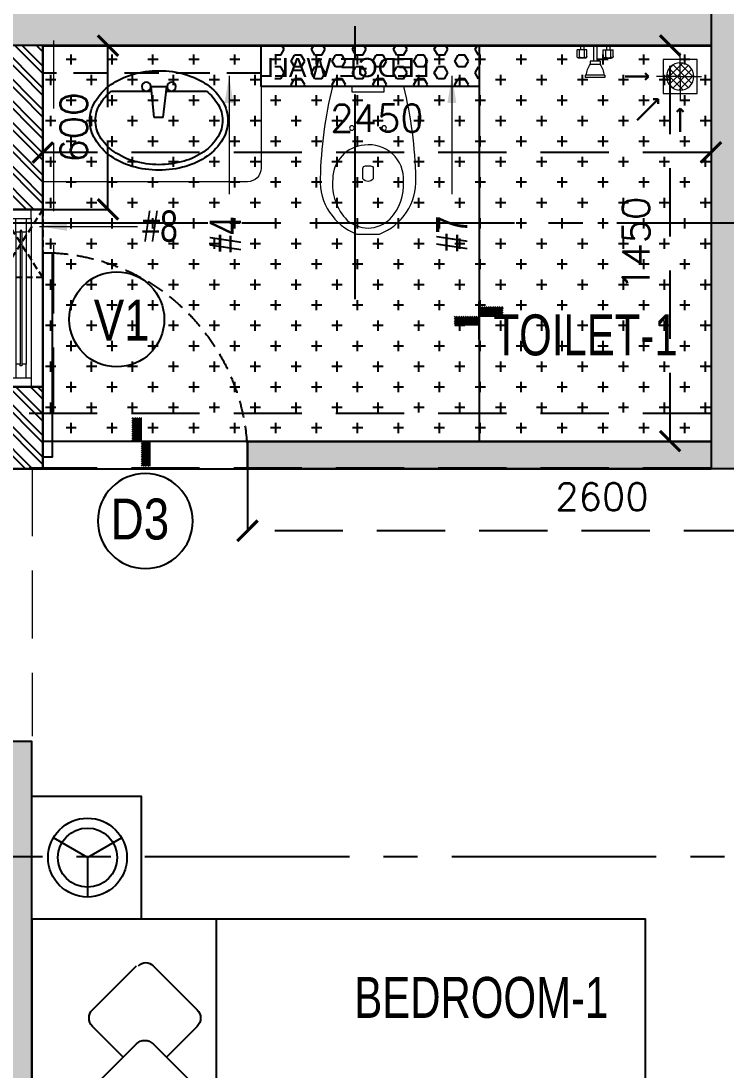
# Model space of a CAD drawing. Header units: millimetres. Extents: x 1167879 to 1231451, y -5731814 to -5645217.
# Drawn here: x 1213372 to 1215957, y -5725682 to -5721835 of the extents above; entities that cross this region are included whole.
import ezdxf
from ezdxf.enums import TextEntityAlignment as Align

# ---------------------------------------------------------------- set-up
doc = ezdxf.new("R2010")
doc.units = ezdxf.units.MM
doc.header["$LTSCALE"] = 1000
doc.header["$MEASUREMENT"] = 0
for name, pattern in [('2BHK-A - FRONT$0$( Hidden )', [0.375, 0.25, -0.125]), ('2BHK-A - FRONT$0$AUDIT_D_120904163729-0', [0]), ('2BHK-A - FRONT$0$HIDDEN', [0.375, 0.25, -0.125]), ('AUDIT_D_120904163729-0', [0]), ('T8(T9 IS SIMILAR) - DIMENSION & TEXTING$0$HIDDEN', [0.375, 0.25, -0.125]), ('T8(T9 IS SIMILAR)$0$$0$HIDDEN', [0.375, 0.25, -0.125]), ('T8(T9 IS SIMILAR)$0$HIDDEN', [0.375, 0.25, -0.125]), ('T8_REFUGE COLUMNS$0$CENTER2', [1.125, 0.75, -0.125, 0.125, -0.125])]:
    doc.linetypes.add(name, pattern=pattern)
doc.layers.get('0').update_dxf_attribs({"linetype": 'AUDIT_D_120904163729-0'})
for name, color, linetype, lineweight in [('2BHK-A - FRONT$0$$0$a-TOI-fixtures', 251, 'Continuous', 0), ('2BHK-A - FRONT$0$a-TOI-fixtures', 251, 'Continuous', 0), ('2BHK-A - FRONT$0$A-WALL- 160', 6, 'Continuous', 30), ('2BHK-A - FRONT$0$Ventilator', 5, 'Continuous', 0), ('T8(T9 IS SIMILAR) - DIMENSION & TEXTING$0$a-Text', 4, 'Continuous', 0), ('T8(T9 IS SIMILAR) - DIMENSION & TEXTING$0$R0-18-10-2014-T1-1st Podium Floor Plan$0$Text', 2, 'Continuous', 0), ('T8(T9 IS SIMILAR)$0$D&W', 8, 'Continuous', 25), ('T8(T9 IS SIMILAR)$0$SCPL BEAM', 191, 'T8(T9 IS SIMILAR)$0$$0$HIDDEN', 13)]:
    doc.layers.add(name, color=color, linetype=linetype, lineweight=lineweight)
for name, color, linetype in [('2BHK-A - FRONT$0$$0$LEDGE WALL', 5, 'Continuous'), ('2BHK-A - FRONT$0$2BHK-A - FRONT$0$a-furniture', 8, 'Continuous'), ('2BHK-A - FRONT$0$A-HATCH -160', 251, '2BHK-A - FRONT$0$AUDIT_D_120904163729-0'), ('2BHK-A - FRONT$0$A-SANITARY', 2, 'Continuous'), ('2BHK-A - FRONT$0$a-tile drop', 3, 'Continuous'), ('2BHK-A - FRONT$0$A-TOI SUNK 50MM', 8, 'Continuous'), ('2BHK-A - FRONT$0$ANNO', 7, 'Continuous'), ('2BHK-A - FRONT$0$APT PLANS-typ$0$TILEDROP', 3, 'Continuous'), ('2BHK-A - FRONT$0$ELEV.', 5, 'Continuous'), ('2BHK-A - FRONT$0$LEDGE WALL', 5, 'Continuous'), ('T8(T9 IS SIMILAR) - DIMENSION & TEXTING$0$A-DIMENSIONS', 2, 'T8(T9 IS SIMILAR) - DIMENSION & TEXTING$0$HIDDEN'), ('T8(T9 IS SIMILAR) - DIMENSION & TEXTING$0$a-window-no', 125, 'Continuous'), ('T8(T9 IS SIMILAR)$0$$6$a-beam 2', 50, 'Continuous'), ('T8(T9 IS SIMILAR)$0$S-BEAM', 20, 'T8(T9 IS SIMILAR)$0$$0$HIDDEN'), ('T8_REFUGE COLUMNS$0$A-CENTERLINE', 193, 'T8_REFUGE COLUMNS$0$CENTER2'), ('T8_REFUGE COLUMNS$0$A-RCC COLS', 3, 'Continuous'), ('T8_TYPICAL COLUMNS$0$A-RCC COLS', 3, 'Continuous')]:
    doc.layers.add(name, color=color, linetype=linetype)
doc.layers.add('T8_REFUGE COLUMNS$0$COL-HATCH', color=7, linetype='Continuous', lineweight=25, true_color=0xa3a3a3)
doc.styles.add('2BHK-A - FRONT$0$arial', font='sanss___.ttf')
doc.styles.add('2BHK-A - FRONT$0$Romans 1', font='romans.shx', dxfattribs={"height": 100})
doc.styles.add('T8(T9 IS SIMILAR) - DIMENSION & TEXTING$0$ARIAL ARROW', font='swisscl.ttf')
doc.styles.add('T8(T9 IS SIMILAR) - DIMENSION & TEXTING$0$LODHA STANDERD', font='sanss___.ttf')
doc.styles.add('T8(T9 IS SIMILAR) - DIMENSION & TEXTING$0$Romans 1', font='romans.shx', dxfattribs={"height": 100})
doc.styles.add('T8(T9 IS SIMILAR) - DIMENSION & TEXTING$0$Tahoma', font='tahoma.ttf')
doc.dimstyles.new('2BHK-A - FRONT$0$ALPINE S', dxfattribs={"dimscale": 0, "dimtxt": 100, "dimasz": 75, "dimexe": 0, "dimexo": 0, "dimgap": 75, "dimtad": 1, "dimdec": 0, "dimzin": 0, "dimdsep": 46, "dimtxsty": '2BHK-A - FRONT$0$Romans 1', "dimblk": '2BHK-A - FRONT$0$_ArchTick', "dimcen": 0.09, "dimclrd": 256, "dimclre": 256, "dimclrt": 7, "dimadec": 0, "dimazin": 0, "dimtfac": 1, "dimtdec": 0, "dimtofl": 0, "dimtmove": 1, "dimatfit": 0, "dimldrblk": '2BHK-A - FRONT$0$_Open90', "dimfxl": 1, "dimtolj": 1, "dimtzin": 0, "dimarcsym": 0})
doc.dimstyles.new('T8(T9 IS SIMILAR) - DIMENSION & TEXTING$0$ALPINE S', dxfattribs={"dimscale": 0, "dimtxt": 100, "dimasz": 75, "dimexe": 0, "dimexo": 0, "dimgap": 75, "dimtad": 1, "dimdec": 0, "dimzin": 0, "dimdsep": 46, "dimtxsty": 'T8(T9 IS SIMILAR) - DIMENSION & TEXTING$0$Romans 1', "dimblk": 'T8(T9 IS SIMILAR) - DIMENSION & TEXTING$0$_ArchTick', "dimcen": 0.09, "dimclrd": 256, "dimclre": 256, "dimclrt": 7, "dimadec": 0, "dimazin": 0, "dimtfac": 1, "dimtdec": 0, "dimtofl": 0, "dimtmove": 1, "dimatfit": 0, "dimldrblk": 'T8(T9 IS SIMILAR) - DIMENSION & TEXTING$0$_Open90', "dimfxl": 1, "dimtolj": 1, "dimtzin": 0, "dimarcsym": 0})
doc.dimstyles.new('T8(T9 IS SIMILAR) - DIMENSION & TEXTING$0$SAMATA STD', dxfattribs={"dimtxt": 100, "dimasz": 50, "dimexe": 50, "dimexo": 50, "dimgap": 10, "dimtad": 0, "dimdec": 0, "dimrnd": 5, "dimzin": 0, "dimdsep": 46, "dimtxsty": 'T8(T9 IS SIMILAR) - DIMENSION & TEXTING$0$Tahoma', "dimblk": 'T8(T9 IS SIMILAR) - DIMENSION & TEXTING$0$_Origin2', "dimcen": -50, "dimdle": 50, "dimclrd": 7, "dimclre": 7, "dimclrt": 7, "dimadec": 0, "dimazin": 0, "dimtfac": 1, "dimtdec": 0, "dimtmove": 1, "dimatfit": 3, "dimfxl": 150, "dimtfill": 1, "dimtolj": 1, "dimtzin": 0, "dimlwd": -1, "dimlwe": -1, "dimarcsym": 0})

# ---------------------------------------------------------------- blocks, each defined once
blk = doc.blocks.new('T8(T9 IS SIMILAR) - DIMENSION & TEXTING$0$WINDOW TAG')
at = {"layer": 'T8(T9 IS SIMILAR) - DIMENSION & TEXTING$0$a-window-no'}
blk.add_circle((0, 0), 174.1, dxfattribs=at)
at = {"layer": 'T8(T9 IS SIMILAR) - DIMENSION & TEXTING$0$a-window-no', "style": 'T8(T9 IS SIMILAR) - DIMENSION & TEXTING$0$LODHA STANDERD'}
blk.add_attdef('WINDOW', text='', height=150, dxfattribs=at).set_placement((11.3, 2.8), align=Align.MIDDLE_CENTER)
blk = doc.blocks.new('T8(T9 IS SIMILAR) - DIMENSION & TEXTING$0$_ArchTick')
at = {"color": 0, "linetype": 'ByBlock', "const_width": 0.15}
blk.add_lwpolyline([(-0.5, -0.5), (0.5, 0.5)], dxfattribs=at)
blk = doc.blocks.new('*D526')
at = {"layer": 'T8(T9 IS SIMILAR) - DIMENSION & TEXTING$0$A-DIMENSIONS', "linetype": 'T8(T9 IS SIMILAR) - DIMENSION & TEXTING$0$HIDDEN', "lineweight": -2, "transparency": 16777216}
for p, q in [((1213452.2, -5721924.1), (1213452.2, -5722316.2)), ((1215902.2, -5721924.4), (1215902.2, -5722316.2))]:
    blk.add_line(p, q, dxfattribs=at)
at = {"layer": 'T8(T9 IS SIMILAR) - DIMENSION & TEXTING$0$A-DIMENSIONS', "lineweight": -2, "transparency": 16777216}
blk.add_line((1215902.2, -5722316.2), (1213452.2, -5722316.2), dxfattribs=at)
at = {"layer": 'T8(T9 IS SIMILAR) - DIMENSION & TEXTING$0$A-DIMENSIONS', "linetype": 'ByBlock', "lineweight": -2, "transparency": 16777216, "xscale": 75, "yscale": 75, "zscale": 75, "rotation": 180}
blk.add_blockref('T8(T9 IS SIMILAR) - DIMENSION & TEXTING$0$_ArchTick', (1213452.2, -5722316.2), dxfattribs=at)
at = {"layer": 'T8(T9 IS SIMILAR) - DIMENSION & TEXTING$0$A-DIMENSIONS', "linetype": 'ByBlock', "lineweight": -2, "transparency": 16777216, "xscale": 75, "yscale": 75, "zscale": 75}
blk.add_blockref('T8(T9 IS SIMILAR) - DIMENSION & TEXTING$0$_ArchTick', (1215902.2, -5722316.2), dxfattribs=at)
at = {"layer": 'T8(T9 IS SIMILAR) - DIMENSION & TEXTING$0$A-DIMENSIONS', "color": 7, "linetype": 'ByBlock', "transparency": 16777216, "insert": (1214677.2, -5722191.2), "char_height": 100, "attachment_point": 5, "style": 'T8(T9 IS SIMILAR) - DIMENSION & TEXTING$0$Romans 1'}
blk.add_mtext('\\A1;2450', dxfattribs=at)
blk = doc.blocks.new('T8(T9 IS SIMILAR) - DIMENSION & TEXTING$0$_Open90')
at = {"color": 0, "linetype": 'ByBlock', "lineweight": -2}
for p, q in [((0, 0), (-1, 0)), ((-0.5, 0.5), (0, 0)), ((0, 0), (-0.5, -0.5))]:
    blk.add_line(p, q, dxfattribs=at)
blk = doc.blocks.new('*D463')
at = {"layer": 'T8(T9 IS SIMILAR) - DIMENSION & TEXTING$0$A-DIMENSIONS', "linetype": 'T8(T9 IS SIMILAR) - DIMENSION & TEXTING$0$HIDDEN', "lineweight": -2, "transparency": 16777216}
for p, q in [((1215717.4, -5721924.4), (1215751.9, -5721924.4)), ((1215717.4, -5723374), (1215751.9, -5723374))]:
    blk.add_line(p, q, dxfattribs=at)
at = {"layer": 'T8(T9 IS SIMILAR) - DIMENSION & TEXTING$0$A-DIMENSIONS', "lineweight": -2, "transparency": 16777216}
blk.add_line((1215751.9, -5723374), (1215751.9, -5721924.4), dxfattribs=at)
at = {"layer": 'T8(T9 IS SIMILAR) - DIMENSION & TEXTING$0$A-DIMENSIONS', "linetype": 'ByBlock', "lineweight": -2, "transparency": 16777216, "xscale": 75, "yscale": 75, "zscale": 75}
for p, rotation in [((1215751.9, -5721924.4), 90), ((1215751.9, -5723374), 270)]:
    blk.add_blockref('T8(T9 IS SIMILAR) - DIMENSION & TEXTING$0$_ArchTick', p, dxfattribs=dict(at, rotation=rotation))
at = {"layer": 'T8(T9 IS SIMILAR) - DIMENSION & TEXTING$0$A-DIMENSIONS', "color": 7, "linetype": 'ByBlock', "transparency": 16777216, "insert": (1215626.9, -5722649.2), "char_height": 100, "attachment_point": 5, "rotation": 90, "style": 'T8(T9 IS SIMILAR) - DIMENSION & TEXTING$0$Romans 1'}
blk.add_mtext('\\A1;1450', dxfattribs=at)
blk = doc.blocks.new('*D468')
at = {"layer": 'T8(T9 IS SIMILAR) - DIMENSION & TEXTING$0$A-DIMENSIONS', "linetype": 'T8(T9 IS SIMILAR) - DIMENSION & TEXTING$0$HIDDEN', "lineweight": -2, "transparency": 16777216}
for p, q in [((1214202.2, -5723474), (1214202.2, -5723702.6)), ((1216802.3, -5723474.9), (1216802.3, -5723702.6))]:
    blk.add_line(p, q, dxfattribs=at)
at = {"layer": 'T8(T9 IS SIMILAR) - DIMENSION & TEXTING$0$A-DIMENSIONS', "lineweight": -2, "transparency": 16777216}
blk.add_line((1216802.3, -5723702.6), (1214202.2, -5723702.6), dxfattribs=at)
at = {"layer": 'T8(T9 IS SIMILAR) - DIMENSION & TEXTING$0$A-DIMENSIONS', "linetype": 'ByBlock', "lineweight": -2, "transparency": 16777216, "xscale": 75, "yscale": 75, "zscale": 75, "rotation": 180}
blk.add_blockref('T8(T9 IS SIMILAR) - DIMENSION & TEXTING$0$_ArchTick', (1214202.2, -5723702.6), dxfattribs=at)
at = {"layer": 'T8(T9 IS SIMILAR) - DIMENSION & TEXTING$0$A-DIMENSIONS', "linetype": 'ByBlock', "lineweight": -2, "transparency": 16777216, "xscale": 75, "yscale": 75, "zscale": 75}
blk.add_blockref('T8(T9 IS SIMILAR) - DIMENSION & TEXTING$0$_ArchTick', (1216802.3, -5723702.6), dxfattribs=at)
at = {"layer": 'T8(T9 IS SIMILAR) - DIMENSION & TEXTING$0$A-DIMENSIONS', "color": 7, "linetype": 'ByBlock', "transparency": 16777216, "insert": (1215502.2, -5723577.6), "char_height": 100, "attachment_point": 5, "style": 'T8(T9 IS SIMILAR) - DIMENSION & TEXTING$0$Romans 1'}
blk.add_mtext('\\A1;2600', dxfattribs=at)
blk = doc.blocks.new('T8(T9 IS SIMILAR) - DIMENSION & TEXTING$0$_Origin2')
at = {"color": 0, "linetype": 'ByBlock', "lineweight": -2}
blk.add_line((-0.5, 0), (-1, 0), dxfattribs=at)
for radius in [0.5, 0.25]:
    blk.add_circle((0, 0), radius, dxfattribs=at)
blk = doc.blocks.new('*D200')
at = {"layer": 'T8(T9 IS SIMILAR) - DIMENSION & TEXTING$0$A-DIMENSIONS', "linetype": 'T8(T9 IS SIMILAR) - DIMENSION & TEXTING$0$HIDDEN', "lineweight": -2, "transparency": 16777216}
for p, q in [((1213452.3, -5721925.3), (1213690.9, -5721925.3)), ((1213452.3, -5722524.9), (1213690.9, -5722524.9))]:
    blk.add_line(p, q, dxfattribs=at)
at = {"layer": 'T8(T9 IS SIMILAR) - DIMENSION & TEXTING$0$A-DIMENSIONS', "lineweight": -2, "transparency": 16777216}
blk.add_line((1213690.9, -5722524.9), (1213690.9, -5721925.3), dxfattribs=at)
at = {"layer": 'T8(T9 IS SIMILAR) - DIMENSION & TEXTING$0$A-DIMENSIONS', "linetype": 'ByBlock', "lineweight": -2, "transparency": 16777216, "xscale": 75, "yscale": 75, "zscale": 75}
for p, rotation in [((1213690.9, -5721925.3), 90), ((1213690.9, -5722524.9), 270)]:
    blk.add_blockref('T8(T9 IS SIMILAR) - DIMENSION & TEXTING$0$_ArchTick', p, dxfattribs=dict(at, rotation=rotation))
at = {"layer": 'T8(T9 IS SIMILAR) - DIMENSION & TEXTING$0$A-DIMENSIONS', "color": 7, "linetype": 'ByBlock', "transparency": 16777216, "insert": (1213565.9, -5722225.1), "char_height": 100, "attachment_point": 5, "rotation": 90, "style": 'T8(T9 IS SIMILAR) - DIMENSION & TEXTING$0$Romans 1'}
blk.add_mtext('\\A1;600', dxfattribs=at)
blk = doc.blocks.new('T8_REFUGE COLUMNS')
at = {"layer": 'T8_REFUGE COLUMNS$0$COL-HATCH', "linetype": 'ByBlock'}
h = blk.add_hatch(color=256, dxfattribs=at)
h.dxf.hatch_style = 1
h.paths.add_polyline_path([(1215902.1, -5721924.9), (1213292.1, -5721924.9), (1213292.1, -5721674.9), (1215902.1, -5721674.9)])
h = blk.add_hatch(color=256, dxfattribs=at)
h.dxf.hatch_style = 1
h.paths.add_polyline_path([(1215902.1, -5723474.9), (1216152.1, -5723474.9), (1216152.1, -5721674.9), (1215902.1, -5721674.9)])
h = blk.add_hatch(color=256, dxfattribs=at)
h.dxf.hatch_style = 1
h.paths.add_polyline_path([(1213162.1, -5726829.9), (1213412.1, -5726829.9), (1213412.1, -5724474.9), (1213162.1, -5724474.9)])
at = {"layer": 'T8_REFUGE COLUMNS$0$A-CENTERLINE'}
for p, q in [((1214597.1, -5722853.5), (1214597.1, -5698299.6)), ((1217431.8, -5722574.9), (1182156.9, -5722574.9)), ((1217951.3, -5724897.4), (1182156.9, -5724897.4))]:
    blk.add_line(p, q, dxfattribs=at)
at = {"layer": 'T8_REFUGE COLUMNS$0$A-RCC COLS', "linetype": 'ByBlock'}
for points in [[(1215902.1, -5721924.9), (1213292.1, -5721924.9), (1213292.1, -5721674.9), (1215902.1, -5721674.9)], [(1215902.1, -5723474.9), (1216152.1, -5723474.9), (1216152.1, -5721674.9), (1215902.1, -5721674.9)], [(1213162.1, -5726829.9), (1213412.1, -5726829.9), (1213412.1, -5724474.9), (1213162.1, -5724474.9)]]:
    blk.add_lwpolyline(points, close=True, dxfattribs=at)
blk = doc.blocks.new('T8_TYPICAL COLUMNS')
at = {"layer": 'T8_TYPICAL COLUMNS$0$A-RCC COLS', "linetype": 'ByBlock'}
blk.add_blockref('T8_REFUGE COLUMNS', (0, 0), dxfattribs=at)
blk = doc.blocks.new('2BHK-A - FRONT$0$EWC 1-flat-3')
at = {"layer": '2BHK-A - FRONT$0$a-TOI-fixtures', "ltscale": 1.5}
blk.add_line((130.9, 0), (-130.9, 0), dxfattribs=at)
for points in [[(-130.9, 0, -0.055103), (-175.3, 336.2, -0.321827), (-41.6, 540), (41.6, 540, -0.321827), (175.3, 336.2, -0.055103), (130.9, 0, -27.681239)], [(-13.2, 214.3, -0.391448), (-129.3, 337.7, -0.224585), (-76.1, 489.9, -0.160675), (0, 518.7, -0.183016), (81.6, 484.1, -0.201424), (130, 346.4, -0.474507), (-13.2, 214.3, -2.927417)], [(-9.5, 290.2), (9.5, 290.2, 0.414214), (18.9, 299.7), (18.9, 337.6, 0.5), (-18.9, 337.6), (-18.9, 299.7, 0.414214), (-9.5, 290.2, 0.530498)]]:
    blk.add_lwpolyline(points, format="xyb", dxfattribs=at)
at = {"layer": '2BHK-A - FRONT$0$a-TOI-fixtures'}
blk.add_lwpolyline([(-59.2, 0), (-59.2, 18.9), (59.2, 18.9), (59.2, 0)], close=True, dxfattribs=at)
at = {"layer": '2BHK-A - FRONT$0$a-TOI-fixtures', "ltscale": 1.5}
for centre in [(-59.2, 151.6), (59.2, 151.6)]:
    blk.add_circle(centre, 8.31, dxfattribs=at)
blk = doc.blocks.new('2BHK-A - FRONT$0$SH-flat-2')
at = {"layer": '2BHK-A - FRONT$0$a-TOI-fixtures'}
for p, q in [((0.1, 54), (14.6, 54)), ((0.1, 42), (14.6, 42)), ((39.7, 38.7), (14.5, 38.7)), ((14.6, 30), (14.7, 66)), ((39.8, 57.2), (14.6, 57.2)), ((39.9, 65.9), (14.7, 66)), ((44.6, 43), (44.6, 52.2)), ((45.9, 36.2), (45.9, 59)), ((0, -6), (0, 6)), ((0, 6), (56.3, 5.9)), ((39.8, 29.9), (14.6, 30)), ((43.4, 31.6), (44.7, 33.1)), ((56.2, -18.1), (56.3, 17.9)), ((56.3, 17.9), (68.3, 17.9)), ((68.2, -18.1), (68.3, 17.9)), ((108.4, -32.8), (108.5, 32.4)), ((108.5, 35.8), (116.3, 35.8)), ((108.5, 32.4), (108.5, 35.8)), ((116.2, -36.2), (116.3, 35.8)), ((0, -6), (56.3, -6.1)), ((14.5, -30), (14.4, -66)), ((39.7, -30.1), (14.5, -30)), ((43.3, -31.7), (44.6, -33.3)), ((45.7, -36.4), (45.7, -59.2)), ((56.2, -18.1), (68.2, -18.1)), ((108.4, -32.8), (108.4, -36.2)), ((108.4, -36.2), (116.2, -36.2)), ((-0.1, -42), (14.4, -42)), ((-0.1, -54), (14.4, -54)), ((39.5, -57.3), (14.3, -57.3)), ((39.6, -38.8), (14.4, -38.8)), ((39.6, -66.1), (14.4, -66)), ((44.4, -43.2), (44.4, -52.4))]:
    blk.add_line(p, q, dxfattribs=at)
for centre, radius, start, end in [((39.8, 43.5), 4.8, 269.8776, 359.8776), ((39.7, 33.9), 4.8, 359.8776, 89.8776), ((39.8, 62), 4.8, 269.8776, 359.8776), ((39.8, 52.2), 4.8, 359.8776, 89.8776), ((39.9, 61.1), 4.8, 359.8776, 89.8776), ((41.1, 59), 4.8, 359.8776, 46.4449), ((39.8, 34.7), 4.8, 269.8776, 359.8776), ((41.1, 36.2), 4.8, 319.2258, 359.8776), ((114.8, -47.9), 80.5, 94.4595, 125.2375), ((39.6, -34), 4.8, 269.8776, 359.8776), ((39.7, -34.9), 4.8, 359.8776, 89.8776), ((40.9, -36.4), 4.8, 359.8776, 40.5294), ((115, 47.4), 80.5, 234.5177, 265.2957), ((39.5, -52.4), 4.8, 269.8776, 359.8776), ((39.5, -62.1), 4.8, 359.8776, 89.8776), ((39.6, -43.6), 4.8, 359.8776, 89.8776), ((39.6, -61.3), 4.8, 269.8776, 359.8776), ((40.9, -59.2), 4.8, 313.3103, 359.8776)]:
    blk.add_arc(centre, radius, start, end, dxfattribs=at)
blk = doc.blocks.new('2BHK-A - FRONT$0$TILE DROP -x')
at = {"layer": '2BHK-A - FRONT$0$APT PLANS-typ$0$TILEDROP'}
h = blk.add_hatch(dxfattribs=at)
h.set_pattern_fill('ACET-2D-ANSI31', color=8, scale=90, angle=90, style=0)
h.set_pattern_definition([(135, (-851695.914, 5365039.183), (-7.954951288, -7.954951288), [])])
h.paths.add_polyline_path([(-58323.9, -19205.9), (-58323.9, -19023.7), (-58261.5, -19023.7), (-58261.5, -19205.9)])
edge = h.paths.add_edge_path()
edge.add_line((-58323.9, -19381.2), (-58393.7, -19381.2))
edge.add_line((-58323.9, -19205.9), (-58323.9, -19381.2))
edge.add_line((-58393.1, -19205.9), (-58323.9, -19205.9))
edge.add_line((-58393.1, -19381.2), (-58393.1, -19205.9))
at = {"layer": '2BHK-A - FRONT$0$APT PLANS-typ$0$TILEDROP', "color": 1}
blk.add_line((-58153.9, -19205.9), (-58434, -19205.9), dxfattribs=at)
at = {"layer": '2BHK-A - FRONT$0$APT PLANS-typ$0$TILEDROP', "color": 20, "const_width": 10}
for points in [[(-58261.5, -19205.9), (-58261.5, -19023.7)], [(-58323.9, -19381.2), (-58323.9, -19205.9)], [(-58323.9, -19205.9), (-58261.5, -19205.9)]]:
    blk.add_lwpolyline(points, dxfattribs=at)
blk = doc.blocks.new('2BHK-A - FRONT$0$V1')
at = {"layer": '2BHK-A - FRONT$0$Ventilator'}
for p, q in [((1139453.9, -5700057.1), (1140103.9, -5700057.1)), ((1139453.9, -5700217.1), (1140103.9, -5700217.1))]:
    blk.add_line(p, q, dxfattribs=at)
at = {"layer": '2BHK-A - FRONT$0$Ventilator', "color": 8}
for p, q in [((1139486.9, -5700094.6), (1140070.9, -5700094.6)), ((1139536.9, -5700118.3), (1140020.9, -5700118.3)), ((1139536.9, -5700155.8), (1140020.9, -5700155.8)), ((1139486.9, -5700174.6), (1140070.9, -5700174.6))]:
    blk.add_line(p, q, dxfattribs=at)
at = {"layer": '2BHK-A - FRONT$0$Ventilator', "color": 5}
for p, q in [((1139536.9, -5700134.1), (1140020.9, -5700134.1)), ((1139536.9, -5700140.1), (1140020.9, -5700140.1))]:
    blk.add_line(p, q, dxfattribs=at)
at = {"layer": '2BHK-A - FRONT$0$Ventilator', "color": 4}
for points in [[(1139453.9, -5700094.6), (1139486.9, -5700094.6), (1139486.9, -5700174.6), (1139453.9, -5700174.6)], [(1139536.9, -5700134.1), (1139536.9, -5700118.3), (1139486.9, -5700118.3), (1139486.9, -5700155.8), (1139536.9, -5700155.8), (1139536.9, -5700140.1), (1139530.9, -5700140.1), (1139530.9, -5700134.1)], [(1140020.9, -5700134.1), (1140020.9, -5700118.3), (1140070.9, -5700118.3), (1140070.9, -5700155.8), (1140020.9, -5700155.8), (1140020.9, -5700140.1), (1140026.9, -5700140.1), (1140026.9, -5700134.1)], [(1140103.9, -5700094.6), (1140070.9, -5700094.6), (1140070.9, -5700174.6), (1140103.9, -5700174.6)]]:
    blk.add_lwpolyline(points, close=True, dxfattribs=at)
blk = doc.blocks.new('2BHK-A - FRONT$0$_ArchTick')
at = {"color": 0, "linetype": 'ByBlock', "const_width": 0.15}
blk.add_lwpolyline([(-0.5, -0.5), (0.5, 0.5)], dxfattribs=at)
blk = doc.blocks.new('2BHK-A - FRONT$0$_Open90')
at = {"color": 0, "linetype": 'ByBlock', "lineweight": -2}
for p, q in [((0, 0), (-1, 0)), ((-0.5, 0.5), (0, 0)), ((0, 0), (-0.5, -0.5))]:
    blk.add_line(p, q, dxfattribs=at)
blk = doc.blocks.new('2BHK-A - FRONT$0$WB1-flat-1')
at = {"layer": '2BHK-A - FRONT$0$A-SANITARY', "color": 251, "ltscale": 1000}
for p, q in [((-190118, 1779491.7), (-190265.4, 1779491.7)), ((-190061.5, 1779507.9), (-190121.4, 1779507.9)), ((-190106.8, 1779394.5), (-190119.9, 1779507.9)), ((-190074.4, 1779394.5), (-190063, 1779507.9)), ((-189917.5, 1779491.7), (-190064.6, 1779491.7))]:
    blk.add_line(p, q, dxfattribs=at)
at = {"layer": '2BHK-A - FRONT$0$A-SANITARY', "color": 251}
blk.add_line((-190106.8, 1779394.5), (-190074.4, 1779394.5), dxfattribs=at)
for centre, major_axis, start_param, end_param in [((-190115.8, 1779296.9), (69.6, -256.7), 3.157331, 3.484585), ((-190091.4, 1779212.5), (92.6, -341.5), 2.876783, 3.157331), ((-190091.4, 1779212.5), (92.6, -341.5), 2.596234, 2.876783), ((-190067.1, 1779296.9), (69.6, -256.7), 2.268981, 2.596234), ((-190152.9, 1779350.3), (52.6, -193.9), 3.484585, 3.910525), ((-190137.6, 1779507.9), (4.2, -15.6), 6.018375, 12.30156), ((-190045.3, 1779507.9), (4.2, -15.6), 6.018375, 12.30156), ((-190030, 1779350.3), (52.6, -193.9), 1.84304, 2.268981), ((-190152.9, 1779350.3), (47.3, -174.4), 3.548625, 3.910525), ((-190030, 1779350.3), (47.3, -174.4), 1.84304, 2.20494), ((-190209.6, 1779384.1), (35.3, -130.2), 3.910525, 4.447579), ((-190209.6, 1779384.1), (30, -110.7), 3.910525, 4.447579), ((-189973.2, 1779384.1), (30, -110.7), 1.305986, 1.84304), ((-189973.2, 1779384.1), (35.3, -130.2), 1.305986, 1.84304), ((-190209.6, 1779384.1), (35.3, -130.2), 4.447579, 4.984633), ((-190209.6, 1779384.1), (30, -110.7), 4.447579, 4.984633), ((-189973.2, 1779384.1), (30, -110.7), 0.768932, 1.305986), ((-189973.2, 1779384.1), (35.3, -130.2), 0.768932, 1.305986), ((-190152.9, 1779417.8), (47.3, -174.4), 4.984633, 5.410573), ((-190030, 1779417.8), (47.3, -174.4), 0.342992, 0.768932), ((-190152.9, 1779417.8), (52.6, -193.9), 4.984633, 5.410573), ((-190030, 1779417.8), (52.6, -193.9), 0.342992, 0.768932), ((-190115.8, 1779471.3), (69.6, -256.7), 5.410573, 5.737826), ((-190115.8, 1779471.3), (64.3, -237.2), 5.410573, 5.737826), ((-190067.1, 1779471.3), (64.3, -237.2), 0.015739, 0.342992), ((-190067.1, 1779471.3), (69.6, -256.7), 0.015739, 0.342992), ((-190091.4, 1779555.7), (92.6, -341.5), 5.737826, 6.018375), ((-190091.4, 1779555.7), (87.3, -322), 5.737826, 6.018375), ((-190091.4, 1779555.7), (87.3, -322), 6.018375, 6.298924), ((-190091.4, 1779555.7), (92.6, -341.5), 6.018375, 6.298924)]:
    blk.add_ellipse(centre, major_axis=major_axis, ratio=1, start_param=start_param, end_param=end_param, dxfattribs=at)
blk = doc.blocks.new('2BHK-A - FRONT$0$2BHK-A - FRONT$0$a bed')
at = {"color": 0, "linetype": 'ByBlock', "extrusion": (1.06338e-09, -0.000260045, 1)}
for q in [(78.6, 2497.2), (328.9, 2497.3), (203.8, 2280.5)]:
    blk.add_line((203.8, 2425), q, dxfattribs=at)
at = {"color": 0, "linetype": 'ByBlock'}
for p, q in [((675, 2200, 0), (675, 737.5, 0)), ((221.8, 1867.4, 0), (383.5, 2029, 0)), ((444.1, 2029, 0), (605.8, 1867.4, 0)), ((334.7, 1693.9, 0), (221.8, 1806.8, 0)), ((605.8, 1806.8, 0), (492.9, 1693.9, 0)), ((221.8, 1581, 0), (383.5, 1742.6, 0)), ((444.1, 1742.6, 0), (605.8, 1581, 0)), ((221.8, 1389.8, 0), (383.5, 1551.4, 0)), ((444.1, 1551.4, 0), (605.8, 1389.8, 0)), ((287.1, 1455.1, 0), (221.8, 1520.4, 0)), ((605.8, 1520.4, 0), (540.5, 1455.1, 0)), ((383.5, 1167.5, 0), (221.8, 1329.2, 0)), ((605.8, 1329.2, 0), (444.1, 1167.5, 0)), ((221.8, 857.3, 0), (383.5, 1019, 0)), ((444.1, 1019, 0), (605.8, 857.3, 0)), ((221.8, 679, 0), (383.5, 840.6, 0)), ((444.1, 840.6, 0), (605.8, 679, 0)), ((280.7, 737.9, 0), (221.8, 796.7, 0)), ((605.8, 796.7, 0), (546.9, 737.9, 0)), ((1095.6, 737.5, 0), (675, 737.5, 0)), ((675, 737.5, 0), (1095.6, 400, 0)), ((1095.6, 400, 0), (1095.6, 737.5, 0)), ((383.5, 456.7, 0), (221.8, 618.4, 0)), ((605.8, 618.4, 0), (444.1, 456.7, 0)), ((56.3, 400, 0), (506.3, 400, 0))]:
    blk.add_line(p, q, dxfattribs=at)
at = {"color": 0, "linetype": 'ByBlock', "extrusion": (1.06338e-09, 0.000260045, 1)}
for q in [(203.8, 319.5), (78.6, 102.8), (328.9, 102.7)]:
    blk.add_line((203.8, 175), q, dxfattribs=at)
at = {"color": 0, "linetype": 'ByBlock'}
for points in [[(0, 2200), (0, 2650), (400, 2650), (400, 2200)], [(0, 400), (0, -50), (400, -50), (400, 400)]]:
    blk.add_lwpolyline(points, close=True, dxfattribs=at)
blk.add_lwpolyline([(0, 400), (2250, 400), (2250, 2200), (0, 2200), (0, 400)], dxfattribs=at)
at = {"color": 0, "linetype": 'ByBlock', "extrusion": (1.06338e-09, -0.000260045, 1)}
for radius in [144.5, 108.4]:
    blk.add_circle((203.8, 2425, -0.6), radius, dxfattribs=at)
at = {"color": 0, "linetype": 'ByBlock', "extrusion": (1.06338e-09, 0.000260045, 1)}
for radius in [144.5, 108.4]:
    blk.add_circle((203.8, 175, 0), radius, dxfattribs=at)
at = {"color": 0, "linetype": 'ByBlock', "extrusion": (7.42612e-06, -2.34658e-07, -1)}
for centre, major_axis, start_param, end_param in [((417.2, 2002.1, 0), (-26.9, 26.9, 0), 6.283185, 7.853982), ((252.2, 1837.1, 0.7), (-30.3, 30.3, 0), 4.712389, 6.283185), ((575.4, 1837.1, 0.7), (30.3, 30.3, 0), 0, 1.570796), ((413.8, 1712.3, 0.7), (-30.3, 30.3, 0), 6.283185, 7.853982), ((252.2, 1550.7, 0.7), (30.3, 30.3, 0), 3.141593, 4.712389), ((575.4, 1550.7, 0.7), (30.3, 30.3, 0), 0, 1.570796), ((413.8, 1521.1, 0.7), (30.3, 30.3, 0), 4.712389, 6.283185), ((252.2, 1359.5, 0.7), (-30.3, 30.3, 0), 4.712389, 6.283185), ((575.4, 1359.5, 0.7), (-30.3, 30.3, 0), 1.570796, 3.141593), ((413.8, 1197.8, 0.7), (-30.3, 30.3, 0), 3.141593, 4.712389), ((413.8, 988.7, 0.7), (30.3, 30.3, 0), 4.712389, 6.283185), ((252.2, 827, 0.7), (30.3, 30.3, 0), 3.141593, 4.712389), ((413.8, 810.3, 0.7), (30.3, 30.3, 0), 4.712389, 6.283185), ((575.4, 827, 0.7), (-30.3, 30.3, 0), 1.570796, 3.141593), ((252.2, 648.7, 0.7), (-30.3, 30.3, 0), 4.712389, 6.283185), ((575.4, 648.7, 0.7), (-30.3, 30.3, 0), 1.570796, 3.141593), ((413.8, 487.1, 0.7), (30.3, 30.3, 0), 1.570796, 3.141593)]:
    blk.add_ellipse(centre, major_axis=major_axis, ratio=1, start_param=start_param, end_param=end_param, dxfattribs=at)
blk = doc.blocks.new('T8(T9 IS SIMILAR) - DIMENSION & TEXTING')
at = {"layer": 'T8(T9 IS SIMILAR) - DIMENSION & TEXTING$0$a-window-no'}
ref = blk.add_blockref('T8(T9 IS SIMILAR) - DIMENSION & TEXTING$0$WINDOW TAG', (1213723.5, -5722927.9, 0), dxfattribs=dict(at, rotation=180))
ref.add_attrib('WINDOW', 'V1', dxfattribs={"height": 150, "style": 'T8(T9 IS SIMILAR) - DIMENSION & TEXTING$0$LODHA STANDERD', "width": 0.8}).set_placement((1213741.5, -5722930.7, 0), align=Align.MIDDLE_CENTER)
ref = blk.add_blockref('T8(T9 IS SIMILAR) - DIMENSION & TEXTING$0$WINDOW TAG', (1213827.8, -5723666.9), dxfattribs=dict(at, xscale=-1))
ref.add_attrib('WINDOW', 'D3', dxfattribs={"height": 150, "style": 'T8(T9 IS SIMILAR) - DIMENSION & TEXTING$0$LODHA STANDERD', "width": 0.8}).set_placement((1213808.4, -5723659.4), align=Align.MIDDLE_CENTER)
at = {"layer": 'T8(T9 IS SIMILAR) - DIMENSION & TEXTING$0$a-Text', "style": 'T8(T9 IS SIMILAR) - DIMENSION & TEXTING$0$ARIAL ARROW'}
for s, p in [('TOILET-1', (1215104.7, -5723059.8)), ('BEDROOM-1', (1214594.3, -5725487.2))]:
    blk.add_text(s, height=150, dxfattribs=at).set_placement(p)
at = {"layer": 'T8(T9 IS SIMILAR) - DIMENSION & TEXTING$0$R0-18-10-2014-T1-1st Podium Floor Plan$0$Text', "linetype": 'ByBlock', "style": 'T8(T9 IS SIMILAR) - DIMENSION & TEXTING$0$ARIAL ARROW'}
blk.add_text('#8', height=114.75, dxfattribs=at).set_placement((1213816.6, -5722643.7, 0))
for s, p in [('#4', (1214178.3, -5722682.8, 0)), ('#7', (1215008.8, -5722679.2, 0))]:
    blk.add_text(s, height=114.75, rotation=90, dxfattribs=at).set_placement(p)
at = {"layer": 'T8(T9 IS SIMILAR) - DIMENSION & TEXTING$0$A-DIMENSIONS', "linetype": 'ByBlock'}
for base, p1, p2, angle, picture, middle in [((1213690.9, -5721925.3), (1213452.3, -5722524.9), (1213452.3, -5721925.3), 90, '*D200', (1213565.9, -5722225.1)), ((1215751.9, -5721924.4), (1215717.4, -5723374), (1215717.4, -5721924.4), 90, '*D463', (1215626.9, -5722649.2)), ((1213452.2, -5722316.2), (1215902.2, -5721924.4, -0.7), (1213452.2, -5721924.1), 180, '*D526', (1214677.2, -5722191.2)), ((1214202.2, -5723702.6), (1216802.3, -5723474.9), (1214202.2, -5723474), 180, '*D468', (1215502.2, -5723577.6))]:
    dim = blk.add_linear_dim(base=base, p1=p1, p2=p2, angle=angle, dimstyle='T8(T9 IS SIMILAR) - DIMENSION & TEXTING$0$ALPINE S', override={"dimscale": 1, "dimfxl": 5, "dimarcsym": 1}, dxfattribs=at)
    dim.commit()
    dim.dimension.update_dxf_attribs({"geometry": picture, "text_midpoint": middle})
at = {"layer": 'T8(T9 IS SIMILAR) - DIMENSION & TEXTING$0$R0-18-10-2014-T1-1st Podium Floor Plan$0$Text'}
for points in [[(1214135, -5722035.7), (1214135, -5722361.2), (1214135, -5722469.7)], [(1214952, -5722035.7), (1214952, -5722361.2), (1214952, -5722469.7)], [(1213440.5, -5722587.1), (1213690.2, -5722587.1), (1213798.8, -5722587.1)]]:
    blk.add_leader(points, dimstyle='T8(T9 IS SIMILAR) - DIMENSION & TEXTING$0$SAMATA STD', override={"dimscale": 1, "dimasz": 100, "dimclrd": 2, "dimfxlon": 1, "dimarcsym": 1}, dxfattribs=at)
blk = doc.blocks.new('2BHK-A - FRONT$0$A$C1DA736AB')
at = {"layer": '2BHK-A - FRONT$0$a-TOI-fixtures', "linetype": 'ByBlock'}
for points in [[(117, 0.4, 0), (202.3, 0.4, 0)], [(81.7, -82.8, 0), (158.2, -159.9, 0)], [(0.4, -117, 0), (0.4, -202.3, 0)]]:
    blk.add_leader(points, dimstyle='2BHK-A - FRONT$0$ALPINE S', override={"dimscale": 1, "dimasz": 25, "dimtad": 0, "dimfxl": 5, "dimtfill": 1, "dimarcsym": 1}, dxfattribs=at)
blk = doc.blocks.new('2BHK-A - FRONT$0$$0$Type-A-First Floor Plan-bottom-up$0$FLOOR TRAP-flat-6')
at = {"layer": '2BHK-A - FRONT$0$$0$a-TOI-fixtures'}
h = blk.add_hatch(dxfattribs=at)
h.set_pattern_fill('ACET-2D-_USER', color=256, scale=20, angle=45, style=0, double=1, pattern_type=0)
h.set_pattern_definition([(45, (-789896.981, 5385770.066), (-14.142135624, 14.142135624), []), (135, (-789896.981, 5385770.066), (-14.142135624, -14.142135624), [])])
edge = h.paths.add_edge_path()
edge.add_arc((150, 150), 50, 0, 360)
for q in [(150, 228.6), (67.6, 150), (237.4, 150), (150, 63.6)]:
    blk.add_line((150, 150), q, dxfattribs=at)
blk.add_lwpolyline([(87.5, 212.5), (212.5, 212.5), (212.5, 87.5), (87.5, 87.5)], close=True, dxfattribs=at)
blk.add_circle((150, 150), 50, dxfattribs=at)
at = {"layer": '2BHK-A - FRONT$0$A-WALL- 160', "linetype": 'ByBlock', "rotation": 270}
blk.add_blockref('2BHK-A - FRONT$0$A$C1DA736AB', (150, 150.4), dxfattribs=at)
blk = doc.blocks.new('2BHK-A - FRONT')
at = {"layer": '2BHK-A - FRONT$0$A-HATCH -160', "linetype": 'ByBlock'}
h = blk.add_hatch(dxfattribs=at)
h.set_pattern_fill('ZIGZAG', color=256, scale=250)
h.set_pattern_definition([(0, (0, 0), (31.25, 31.25), [31.25, -31.25]), (90, (31.25, 0), (-31.25, 31.25), [31.25, -31.25])])
h.paths.add_polyline_path([(1142149.5, -5723474.6), (1143849.6, -5723474.6), (1143849.6, -5723374.6), (1142149.5, -5723374.6)])
h.paths.add_polyline_path([(1144889.5, -5724474.6), (1144889.5, -5724574.6), (1147099.5, -5724574.6), (1147099.5, -5724474.6), (1145949.5, -5724474.2), (1145949.5, -5724374.2), (1145849.5, -5724374.2), (1145849.5, -5724474.6)])
h.paths.add_polyline_path([(1145949.5, -5723374.2), (1146849.2, -5723374.2), (1146849.2, -5723474.2), (1145949.5, -5723474.2)])
h.paths.add_polyline_path([(1147599.2, -5723474.2), (1148199.2, -5723474.2), (1148199.2, -5723374.2), (1147599.2, -5723374.2)])
h.paths.add_polyline_path([(1150399.5, -5721024.5), (1150499.5, -5721024.5), (1150499.5, -5721774.2), (1150399.5, -5721774.2)])
h.paths.add_polyline_path([(1150399.5, -5720124.5), (1150499.5, -5720124.5), (1150499.5, -5719224.6), (1150399.5, -5719224.6)])
h.paths.add_polyline_path([(1145549.4, -5721674.6), (1145649.4, -5721674.6), (1145649.4, -5721174.6), (1145649.4, -5721174.6), (1145649.4, -5721073.7), (1145549.4, -5721073.9)])
h.paths.add_polyline_path([(1148199.5, -5728684.2), (1148934.5, -5728684.2), (1148934.5, -5728584.2), (1148199.5, -5728584.2)])
h.paths.add_polyline_path([(1148449.5, -5721774.6), (1148849.5, -5721774.6), (1148849.5, -5721674.6), (1148449.5, -5721674.6)])
h.paths.add_polyline_path([(1150149.5, -5721674.6), (1150399.5, -5721674.6), (1150399.5, -5721774.6), (1150149.5, -5721774.6)])
h = blk.add_hatch(dxfattribs=at)
h.set_pattern_fill('ANSI32', color=256, scale=150)
h.set_pattern_definition([(45, (0, -0.55), (-39.77475644, 39.77475644), []), (45, (26.517, -0.55), (-39.77475644, 39.77475644), [])])
h.paths.add_polyline_path([(1145269.9, -5728524.2), (1145269.9, -5728684.2), (1144639.8, -5728684.2), (1144639.8, -5726829.5), (1144799.8, -5726829.5), (1144799.8, -5728524.2)])
h.paths.add_polyline_path([(1148934.5, -5727449.8), (1148934.5, -5727609.8), (1147999.5, -5727609.8), (1147999.5, -5727009.5), (1148159.5, -5727009.5), (1148159.5, -5727449.8)])
h.paths.add_polyline_path([(1147999.5, -5728684.2), (1147999.5, -5728524.2), (1147369.9, -5728524.2), (1147369.9, -5728684.2)])
edge = h.paths.add_edge_path()
edge.add_line((1151334.5, -5727449.8), (1151779.5, -5727449.8))
edge.add_line((1151779.5, -5727449.8), (1151779.5, -5727609.8))
edge.add_line((1151704.5, -5727609.8), (1151334.5, -5727609.8))
edge.add_line((1151334.5, -5727609.8), (1151334.5, -5727449.8))
h.paths.add_polyline_path([(1146264.5, -5719573.8), (1146424.5, -5719573.8), (1146424.5, -5719224.6), (1146264.5, -5719224.6)])
h.paths.add_polyline_path([(1145549.4, -5721834.4), (1145788.9, -5721834.4), (1145790, -5721674.6), (1145549.4, -5721674.6)])
h.paths.add_polyline_path([(1145949.5, -5721924.2), (1145949.5, -5722524.6), (1145789.5, -5722524.6), (1145789.5, -5721924.2)])
h.paths.add_polyline_path([(1144599.5, -5721924.6), (1144759.5, -5721924.6), (1144762, -5722524.6), (1144602, -5722524.6)])
h.paths.add_polyline_path([(1144599.5, -5723474.6), (1144599.5, -5723174.6), (1144759.5, -5723174.6), (1144759.5, -5723314.6), (1145789.5, -5723314.6), (1145789.5, -5723174.6), (1145949.5, -5723174.6), (1145949.5, -5723474.2)])
h = blk.add_hatch(dxfattribs=at)
h.set_pattern_fill('HEX', color=256, scale=200)
h.paths.add_polyline_path([(1143749.5, -5722074.9), (1143749.5, -5721924.9), (1142999.6, -5721924.9), (1142999.6, -5722074.9)])
at = {"layer": '2BHK-A - FRONT$0$A-TOI SUNK 50MM'}
h = blk.add_hatch(dxfattribs=at)
h.set_pattern_fill('CROSS', color=256, scale=300, style=0)
h.set_pattern_definition([(0, (0, -0.9), (75, 75), [37.5, -112.5]), (90, (18.75, -19.65), (-75, 75), [37.5, -112.5])])
h.paths.add_polyline_path([(1142149.5, -5723374.6), (1144599.5, -5723374.6), (1144599.5, -5721924.9), (1142149.5, -5721924.9)])
h.paths.add_polyline_path([(1148199.2, -5723374.6), (1145949.5, -5723374.6), (1145949.5, -5721924.9), (1148199.2, -5721924.9)])
at = {"linetype": '2BHK-A - FRONT$0$HIDDEN', "ltscale": 0.1}
for p, q in [((1144599.5, -5722774.6), (1144759.5, -5722524.6)), ((1144599.5, -5722524.6), (1144759.5, -5722774.6))]:
    blk.add_line(p, q, dxfattribs=at)
blk.add_lwpolyline([(1144599.5, -5722774.6), (1144759.5, -5722774.6), (1144759.5, -5722524.6), (1144599.5, -5722524.6)], close=True, dxfattribs=at)
blk.add_lwpolyline([(1144598.4, -5723432.5), (1144598.4, -5722683.6), (1144564.9, -5722683.6), (1144564.9, -5723432.5)], close=True)
at = {"linetype": 'ByBlock'}
blk.add_lwpolyline([(1144599.5, -5723474.6), (1143849.5, -5723474.6), (1143849.5, -5723374.6), (1144599.5, -5723374.6)], close=True, dxfattribs=at)
at = {"color": 0, "linetype": '2BHK-A - FRONT$0$( Hidden )', "ltscale": 0.25}
blk.add_arc((1144599.5, -5723433), 750, 92.373, 179.9653, dxfattribs=at)
at = {"layer": '2BHK-A - FRONT$0$$0$LEDGE WALL', "linetype": '2BHK-A - FRONT$0$HIDDEN', "ltscale": 0.5}
blk.add_line((1143799.5, -5722024.9), (1144599.6, -5722024.9), dxfattribs=at)
at = {"layer": '2BHK-A - FRONT$0$A-TOI SUNK 50MM'}
blk.add_line((1143849.5, -5723374.6), (1144599.5, -5723374.6), dxfattribs=at)
blk.add_line((1143849.5, -5723374.6), (1144599.5, -5723374.6), dxfattribs=at)
blk.add_lwpolyline([(1142149.5, -5723374.6), (1144599.5, -5723374.6), (1144599.5, -5721924.9), (1142149.5, -5721924.9)], close=True, dxfattribs=at)
at = {"layer": '2BHK-A - FRONT$0$a-TOI-fixtures'}
for p, q in [((1143799.5, -5721924.9), (1144584.5, -5721924.9)), ((1143799.5, -5721924.9), (1143799.5, -5722373.2)), ((1143849.5, -5722423.2), (1144599.5, -5722423.2))]:
    blk.add_line(p, q, dxfattribs=at)
blk.add_arc((1143849.5, -5722373.2), 50, 180, 270, dxfattribs=at)
at = {"layer": '2BHK-A - FRONT$0$A-WALL- 160', "linetype": 'ByBlock'}
for p, q in [((1144599.5, -5722524.6), (1144599.5, -5721924.6)), ((1144759.5, -5722524.6), (1144599.5, -5722524.6)), ((1144759.5, -5723174.6), (1144599.5, -5723174.6)), ((1144599.5, -5723474.6), (1144599.5, -5723174.6)), ((1142149.5, -5723374.6), (1143849.5, -5723374.6)), ((1143849.5, -5723474.6), (1143849.5, -5723374.6)), ((1142149.5, -5723474.6), (1143849.5, -5723474.6)), ((1144599.5, -5723474.6), (1145949.5, -5723474.6))]:
    blk.add_line(p, q, dxfattribs=at)
at = {"layer": '2BHK-A - FRONT$0$ELEV.'}
blk.add_line((1142999.6, -5721924.9), (1142999.6, -5723374.6), dxfattribs=at)
at = {"layer": '2BHK-A - FRONT$0$LEDGE WALL'}
blk.add_lwpolyline([(1143799.5, -5722074.9), (1143799.5, -5721924.9), (1142999.6, -5721924.9), (1142999.6, -5722074.9)], close=True, dxfattribs=at)
at = {"layer": '2BHK-A - FRONT$0$$0$a-TOI-fixtures', "extrusion": (0, 0, -1)}
for name, p, xscale, zscale, rotation in [('2BHK-A - FRONT$0$$0$Type-A-First Floor Plan-bottom-up$0$FLOOR TRAP-flat-6', (-1142412.7, -5722187.9), -0.9999999999999998, -0.9999999999999998, 270), ('2BHK-A - FRONT$0$EWC 1-flat-3', (-1143407.1, -5722074.9, 0), -1, -1, 180)]:
    blk.add_blockref(name, p, dxfattribs=dict(at, xscale=xscale, zscale=zscale, rotation=rotation))
at = {"layer": '2BHK-A - FRONT$0$2BHK-A - FRONT$0$a-furniture', "extrusion": (4.84058e-05, -0.000523293, -1), "zscale": -1, "rotation": 359.9999999999999}
blk.add_blockref('2BHK-A - FRONT$0$2BHK-A - FRONT$0$a bed', (-1144639.5, -5727323.8, 3052.9), dxfattribs=at)
at = {"layer": '2BHK-A - FRONT$0$a-tile drop', "xscale": 0.5, "yscale": 0.5, "zscale": 0.5, "rotation": 179.9996795902024}
blk.add_blockref('2BHK-A - FRONT$0$TILE DROP -x', (1115075.8, -5732977.2), dxfattribs=at)
at = {"layer": '2BHK-A - FRONT$0$A-TOI SUNK 50MM', "xscale": 0.4999999999999999, "yscale": 0.4999999999999999, "zscale": 0.4999999999999999, "rotation": 269.9996795902024}
blk.add_blockref('2BHK-A - FRONT$0$TILE DROP -x', (1152602.3, -5752078.8), dxfattribs=at)
at = {"layer": '2BHK-A - FRONT$0$a-TOI-fixtures', "rotation": 270.1224073992649}
blk.add_blockref('2BHK-A - FRONT$0$SH-flat-2', (1142574.6, -5721924.9), dxfattribs=at)
at = {"layer": '2BHK-A - FRONT$0$A-WALL- 160'}
blk.add_blockref('2BHK-A - FRONT$0$WB1-flat-1', (1334265.2, -7501582.8), dxfattribs=at)
at = {"layer": '2BHK-A - FRONT$0$A-WALL- 160', "linetype": 'ByBlock', "rotation": 270}
blk.add_blockref('2BHK-A - FRONT$0$V1', (6844816.6, -4583070.7), dxfattribs=at)
at = {"layer": '2BHK-A - FRONT$0$ANNO', "insert": (1143181.6, -5721969.8), "char_height": 70, "width": 2352.206, "attachment_point": 1, "style": '2BHK-A - FRONT$0$arial'}
blk.add_mtext('LEDGE WALL', dxfattribs=at)
blk = doc.blocks.new('T8(T9 IS SIMILAR)')
at = {"layer": 'T8(T9 IS SIMILAR)$0$D&W', "linetype": 'ByBlock'}
blk.add_blockref('T8_TYPICAL COLUMNS', (0, 0), dxfattribs=at)
at = {"layer": 'T8(T9 IS SIMILAR)$0$D&W', "linetype": 'ByBlock', "xscale": -1}
blk.add_blockref('2BHK-A - FRONT', (2358051.8, -0.4), dxfattribs=at)
at = {"layer": 'T8(T9 IS SIMILAR)$0$$6$a-beam 2', "linetype": 'ByBlock'}
blk.add_blockref('T8(T9 IS SIMILAR) - DIMENSION & TEXTING', (0, 0), dxfattribs=at)
at = {"layer": 'T8(T9 IS SIMILAR)$0$S-BEAM'}
for p, q in [((1215902, -5723272.6, 0), (1209852.3, -5723272.6, 0)), ((1215902, -5723472.6, 0), (1209852.3, -5723472.6, 0))]:
    blk.add_line(p, q, dxfattribs=at)
at = {"layer": 'T8(T9 IS SIMILAR)$0$SCPL BEAM', "linetype": 'T8(T9 IS SIMILAR)$0$HIDDEN'}
for p, q in [((1213491.9, -5721905.9, 0.1), (1213491.9, -5723272.6, 0)), ((1213413.4, -5723472.6, 0), (1213413.4, -5724455, 0))]:
    blk.add_line(p, q, dxfattribs=at)

msp = doc.modelspace()

# ---------------------------------------------------------------- block references
at = {"linetype": 'ByBlock'}
msp.add_blockref('T8(T9 IS SIMILAR) - DIMENSION & TEXTING', (0, 0), dxfattribs=at)

# ---------------------------------------------------------------- next in the draw order: block references
msp.add_blockref('T8(T9 IS SIMILAR)', (0, 0), dxfattribs=at)

doc.saveas('drawing.dxf')
